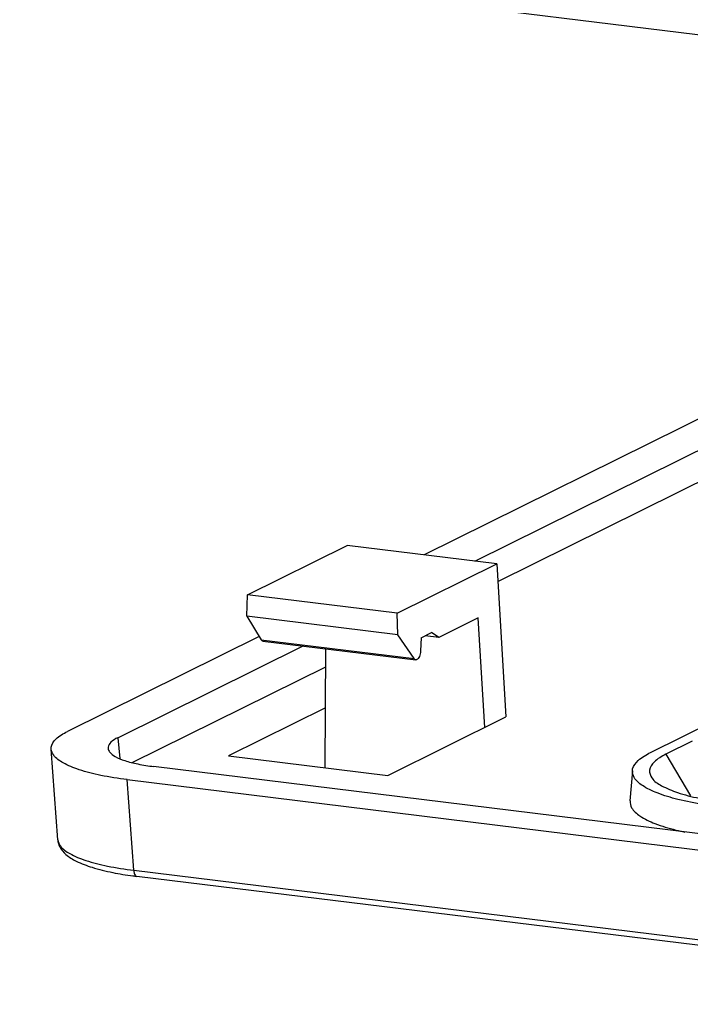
# Model space of a CAD drawing. Header units: millimetres. Extents: x -25 to 785, y -3301 to -3016.
# Drawn here: x 19.4 to 43.01, y -3199.41 to -3164.83 of the extents above; entities that cross this region are included whole.
import ezdxf

# ---------------------------------------------------------------- set-up
doc = ezdxf.new("R2010")
doc.units = ezdxf.units.MM

# ---------------------------------------------------------------- blocks, each defined once
blk = doc.blocks.new('*u2')
at = {"color": 7}
for p, q in [((1.564, -21.84), (-67.748, -13.317)), ((-6.385, -24.816), (-31.493, -37.256)), ((-29.722, -37.474), (-4.847, -25.149)), ((-28.91, -38.194), (-4.518, -26.108)), ((-37.703, -38.658), (-34.201, -36.923)), ((-28.947, -37.569), (-34.201, -36.923)), ((-32.449, -39.305), (-28.947, -37.569)), ((-28.947, -37.569), (-28.622, -42.961)), ((-37.731, -39.416), (-37.703, -38.658)), ((-32.449, -39.305), (-37.703, -38.658)), ((-37.731, -39.416), (-37.228, -40.246)), ((-32.429, -40.068), (-37.731, -39.416)), ((-32.429, -40.068), (-32.449, -39.305)), ((-29.598, -39.478), (-30.982, -40.164)), ((-29.365, -43.329), (-29.598, -39.478)), ((-31.855, -40.906), (-32.429, -40.068)), ((-31.608, -40.177), (-31.236, -39.993)), ((-30.982, -40.164), (-31.463, -40.105)), ((-30.982, -40.164), (-31.236, -39.993)), ((-37.297, -40.132), (-44.037, -43.472)), ((-37.228, -40.246), (-31.855, -40.906)), ((-37.17, -40.289), (-31.794, -40.95)), ((-31.608, -40.177), (-31.626, -40.634)), ((-42.266, -43.69), (-35.755, -40.463)), ((-34.974, -44.746), (-34.958, -40.561)), ((-41.764, -44.563), (-34.96, -41.192)), ((-23.538, -44.209), (-19.638, -42.277)), ((-34.966, -42.641), (-38.371, -44.328)), ((-32.77, -45.017), (-28.622, -42.961)), ((-42.266, -43.69), (-42.2, -44.419)), ((-22.074, -43.814), (-23.003, -44.275)), ((-44.377, -47.285), (-44.609, -44.094)), ((-38.371, -44.328), (-32.77, -45.017)), ((-23.003, -44.275), (-22.139, -45.739)), ((-4.699, -49.17), (-41.007, -44.705)), ((-24.179, -44.85), (-24.263, -45.914)), ((-41.704, -48.352), (-41.936, -45.166)), ((-41.936, -45.166), (-5.628, -49.631)), ((-41.704, -48.352), (-5.652, -52.786)), ((-5.55, -53.002), (-41.602, -48.568))]:
    blk.add_line(p, q, dxfattribs=at)
blk.add_arc((-39.986, -35.413), 13.254, 262.415, 262.9995, dxfattribs=at)
for points, start_tangent, end_tangent in [([(-37.17, -40.289), (-37.2, -40.277), (-37.228, -40.246)], (-0.99157, 0.12957), (-0.518882, 0.854846)), ([(-31.626, -40.634), (-31.639, -40.738), (-31.667, -40.83), (-31.706, -40.901), (-31.753, -40.943)], (-0.039546, -0.999218), (-0.896036, -0.443982)), ([(-31.793, -40.95), (-31.825, -40.938), (-31.855, -40.906)], (-0.992033, 0.125981), (-0.56471, 0.825289)), ([(-31.753, -40.943), (-31.79, -40.951), (-31.793, -40.95)], (-0.896036, -0.443982), (-0.992033, 0.125981)), ([(-44.607, -44.092), (-44.607, -44.026), (-44.444, -43.743), (-44.037, -43.472)], (-0.109877, 0.993945), (0.896036, 0.443982)), ([(-42.266, -43.689), (-42.511, -43.852), (-42.608, -44.022), (-42.607, -44.067)], (-0.896301, -0.443447), (0.136008, -0.990708)), ([(-41.936, -45.166), (-42.866, -45.015), (-43.629, -44.815), (-44.189, -44.576), (-44.52, -44.308), (-44.607, -44.092)], (-0.992523, 0.122054), (-0.109877, 0.993945)), ([(-42.607, -44.067), (-42.556, -44.191), (-42.357, -44.351), (-42.022, -44.495), (-41.565, -44.615), (-41.006, -44.706)], (0.136008, -0.990708), (0.992548, -0.121853)), ([(-24.176, -44.85), (-24.169, -44.79), (-23.973, -44.492), (-23.538, -44.209)], (0.03639, 0.999338), (0.896036, 0.443982)), ([(-23.003, -44.275), (-23.41, -44.545), (-23.573, -44.829), (-23.492, -45.103)], (-0.896036, -0.443982), (0.555845, -0.831286)), ([(-13.615, -45.429), (-14.266, -45.685), (-15.105, -45.902), (-16.094, -46.071), (-17.184, -46.186), (-18.342, -46.242), (-19.513, -46.235), (-20.642, -46.167), (-21.678, -46.04), (-22.579, -45.86), (-23.306, -45.634), (-23.827, -45.373), (-24.118, -45.089), (-24.176, -44.85)], (-0.896036, -0.443982), (0.03639, 0.999338)), ([(-23.492, -45.103), (-23.487, -45.111), (-23.157, -45.378), (-22.597, -45.619), (-21.833, -45.819), (-20.908, -45.97), (-19.868, -46.062), (-18.763, -46.093), (-17.648, -46.06), (-16.582, -45.965), (-15.607, -45.811), (-14.781, -45.607), (-14.15, -45.364)], (0.555845, -0.831286), (0.896036, 0.443982)), ([(-24.26, -45.914), (-24.204, -46.153), (-23.913, -46.441), (-23.387, -46.708), (-22.648, -46.938), (-22.335, -47.011)], (-0.037297, -0.999304), (0.977835, -0.209375)), ([(-44.377, -47.284), (-44.309, -47.526), (-44.09, -47.797), (-43.725, -48.033), (-43.173, -48.251), (-42.444, -48.434), (-41.736, -48.551)], (0.078526, -0.996912), (0.991243, -0.132053)), ([(-44.374, -47.284), (-44.288, -47.499), (-43.956, -47.767), (-43.394, -48.006), (-42.631, -48.205), (-41.704, -48.352)], (0.113596, -0.993527), (0.992864, -0.119253)), ([(-41.704, -48.352), (-41.691, -48.452), (-41.661, -48.526), (-41.616, -48.565), (-41.602, -48.568)], (0.03269, -0.999466), (0.995027, -0.099608))]:
    blk.add_spline(points, degree=3, dxfattribs=dict(at, start_tangent=start_tangent, end_tangent=end_tangent))
blk = doc.blocks.new('u5')
at = {"zscale": 0.8}
blk.add_blockref('*u2', (-89.832, 125.636), dxfattribs=at)

msp = doc.modelspace()

# ---------------------------------------------------------------- block references
msp.add_blockref('u5', (154.947, -3272.04))

doc.saveas('drawing.dxf')
